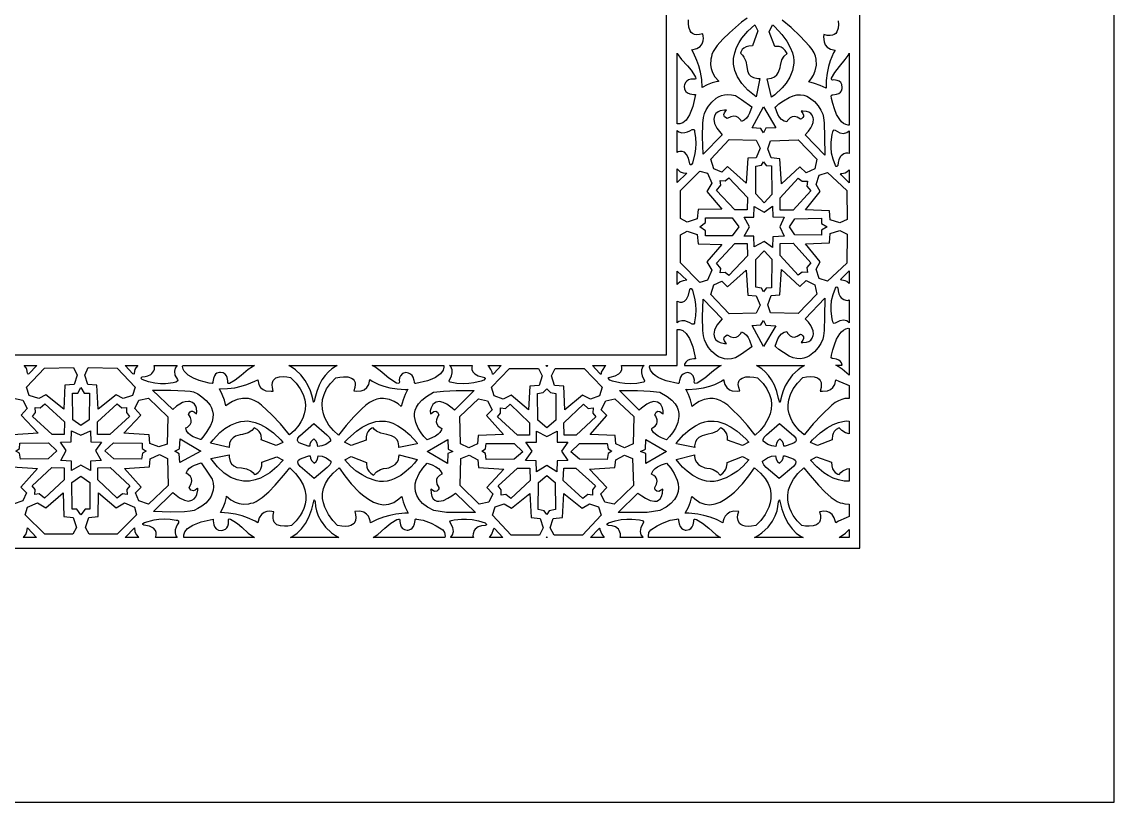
# Model space of a CAD drawing. Extents: x -350 to 350, y -350 to 350.
# Drawn here: x -62.4 to 350, y -350 to -55.1 of the extents above; entities that cross this region are included whole.
import ezdxf

# ---------------------------------------------------------------- set-up
doc = ezdxf.new("R2010")
doc.units = 0
doc.header["$MEASUREMENT"] = 0
doc.layers.add('LAYER_1', color=18, linetype='CONTINUOUS')
doc.layers.add('LAYER_2', color=174, linetype='CONTINUOUS')

msp = doc.modelspace()

# ---------------------------------------------------------------- linework, layer by layer
at = {"layer": 'LAYER_1'}
for points in [[(-350, -350), (350, -350), (350, 350), (-350, 350)], [(215.51, -58.54), (213.5, -64.22), (212.09, -64.31), (210.99, -64.62), (210.18, -65.07), (209.59, -65.59), (208.99, -66.59), (208.85, -67.04), (209.62, -67.68), (210.2, -68.44), (210.92, -70.07), (211.28, -71.99), (211.51, -73.67), (212.08, -74.89), (212.87, -75.72), (213.76, -76.23), (215.42, -76.6), (216.18, -76.59), (214.83, -83.53), (211.7, -80.98), (209.36, -78.46), (207.74, -75.97), (206.74, -73.54), (206.3, -71.19), (206.33, -68.94), (206.74, -66.8), (207.45, -64.8), (208.39, -62.97), (209.46, -61.31), (211.71, -58.61), (214.29, -56.25)], [(221.19, -56.45), (221.86, -57.07), (224.51, -59.89), (226.42, -62.49), (227.71, -64.82), (228.5, -66.83), (228.9, -68.48), (229.03, -69.71), (229, -70.75), (228.83, -72.2), (228.51, -73.57), (227.51, -76.08), (226.16, -78.28), (224.65, -80.13), (221.87, -82.69), (220.62, -83.59), (219.03, -76.65), (220.6, -76.49), (221.79, -75.95), (222.66, -75.14), (223.26, -74.2), (223.85, -72.41), (223.96, -71.59), (224.55, -69.48), (225.4, -68.09), (226.5, -67.11), (225.81, -66), (225.05, -65.24), (224.28, -64.76), (223.53, -64.5), (222.34, -64.41), (221.85, -64.49), (219.74, -58.89), (220.94, -56.3)], [(185.01, -67.05), (186.67, -69.43), (188.88, -71.79), (190.25, -73.45), (191.2, -74.82), (191.92, -76.1), (192.05, -76.61), (191.86, -76.83), (191.43, -76.86), (190.21, -76.86), (189.29, -77.1), (188.62, -77.51), (188.17, -78.01), (187.74, -79), (187.67, -79.46), (187.79, -80.62), (188.25, -81.45), (188.93, -82.02), (189.74, -82.37), (191.27, -82.62), (191.97, -82.61), (190.9, -87.18), (189.67, -90.32), (188.38, -92.3), (187.11, -93.35), (185.96, -93.74), (185.03, -93.71), (185, -93.7), (185, -67.03)], [(250, -94.15), (249.58, -94.19), (248.65, -94), (247.81, -93.55), (247.04, -92.9), (246.36, -92.08), (245.22, -90.11), (244.36, -87.99), (243.78, -86.05), (243.33, -84.1), (243.19, -83.07), (243.52, -82.76), (243.81, -82.75), (245.11, -82.53), (246.05, -82.17), (246.69, -81.71), (247.08, -81.2), (247.36, -80.3), (247.35, -79.9), (247.17, -78.85), (246.74, -78.1), (246.14, -77.6), (245.46, -77.3), (244.18, -77.12), (243.6, -77.15), (243.35, -77.05), (243.25, -76.82), (243.25, -76.48), (244.49, -74.34), (246.25, -72.03), (248.49, -69.41), (249.54, -67.85), (250, -66.99)], [(205.53, -82.69), (207.03, -83.04), (209.27, -84.48), (213.16, -87.23), (212.34, -89.71), (211.82, -90.68), (211.15, -91.59), (210.31, -92.35), (209.29, -92.83), (208.99, -92.28), (208.05, -91.26), (207.31, -90.88), (206.39, -90.75), (205.26, -90.99), (203.93, -91.73), (202.93, -91.03), (202.71, -90.62), (202.65, -90.1), (202.85, -89.49), (203.38, -88.76), (203.6, -88.51), (203.58, -88.47), (202.87, -88.47), (201.29, -88.77), (200.42, -89.16), (199.65, -89.78), (199.07, -90.69), (198.79, -91.94), (199.1, -93.52), (200.03, -95.37), (201.98, -97.82), (194.83, -105.2), (194.6, -98.58), (194.69, -93.43), (194.9, -91.3), (195.26, -89.83), (195.94, -88.4), (196.8, -86.99), (198.04, -85.45), (199.67, -84.04), (200.63, -83.46), (201.7, -83), (202.87, -82.7), (204.15, -82.58)], [(232.8, -82.9), (233.95, -83.29), (234.99, -83.84), (236.8, -85.28), (238.21, -86.92), (239.23, -88.46), (240.05, -90.04), (240.3, -91.34), (240.48, -93.39), (240.68, -98.62), (240.74, -105.55), (233.32, -97.82), (234.57, -96.47), (235.44, -95.25), (236, -94.17), (236.3, -93.24), (236.43, -91.93), (236.35, -91.47), (236.02, -90.44), (235.43, -89.73), (234.69, -89.26), (233.88, -88.99), (232.43, -88.85), (231.78, -88.9), (232.41, -89.72), (232.69, -90.39), (232.69, -90.92), (232.51, -91.32), (231.91, -91.8), (231.57, -91.94), (230.36, -91.17), (229.31, -90.9), (228.42, -91.02), (227.69, -91.39), (226.72, -92.4), (226.4, -92.96), (225.34, -92.71), (224.43, -92.08), (223.67, -91.19), (223.05, -90.18), (221.99, -87.43), (222.09, -87.3), (222.21, -87.24), (223.42, -86.19), (225.12, -85.03), (227.28, -83.69), (228.8, -83.06), (230.23, -82.75), (231.56, -82.7)], [(222.27, -95.14), (218.53, -95.37), (217.65, -97.15), (216.58, -95.46), (213.34, -95.25), (217.6, -87.29)], [(191.25, -95.78), (191.53, -96.08), (191.58, -96.62), (191.94, -98.93), (192.04, -101.12), (191.92, -103.15), (191.68, -104.94), (190.73, -108.58), (190.24, -109.2), (189.93, -109.23), (189.72, -108.86), (189.24, -106.66), (188.54, -105.24), (187.71, -104.44), (186.84, -104.12), (186.02, -104.13), (185.32, -104.32), (185, -104.48), (185, -96.25), (185.58, -96.71), (186.75, -97.05), (187.91, -96.98), (188.96, -96.68), (189.82, -96.27), (190.61, -95.77)], [(244.71, -96.13), (246.4, -97.08), (247.84, -97.29), (249.05, -96.96), (250, -96.28), (250, -104.93), (249.39, -104.76), (248.63, -104.82), (247.96, -105.06), (246.96, -105.77), (246.59, -106.17), (246.05, -107.27), (245.78, -108.33), (245.68, -109.43), (245.31, -109.8), (245.01, -109.76), (244.74, -109.42), (243.84, -107.03), (243.33, -104.72), (243.12, -102.57), (243.13, -100.64), (243.48, -97.77), (243.75, -96.69), (244.02, -96.11), (244.33, -95.97)], [(214.81, -99.88), (216.32, -102.92), (214.79, -106.48), (211.65, -106.66), (211.1, -116.16), (203.97, -109.85), (201.87, -111.98), (198.87, -110.67), (197.66, -107.02), (204.64, -99.61)], [(237.69, -107.07), (236.95, -110.66), (233.7, -112.25), (231.27, -109.97), (224.38, -116.37), (223.79, -106.87), (220.49, -106.56), (219.21, -103.11), (220.27, -100.06), (230.64, -99.79)], [(185.22, -110.96), (186.19, -111.77), (187.31, -112.18), (188.62, -112.36), (185, -115.85), (185, -110.71)], [(218.59, -109.42), (220.65, -109.5), (220.74, -120.33), (217.8, -123.5), (214.67, -120.15), (214.64, -109.7), (216.83, -109.36), (217.63, -108)], [(250, -115.93), (246.88, -112.93), (246.69, -112.63), (246.8, -112.48), (247.13, -112.43), (248.45, -112.17), (249.1, -111.85), (250, -111.11)], [(196.43, -112.33), (198.05, -116.11), (196.2, -119.28), (201.89, -125.9), (192.92, -126.1), (192.55, -129.59), (188.75, -130.9), (186.25, -129.46), (186.23, -118.93), (193.56, -111.54)], [(211.5, -121.55), (211.37, -126.23), (206.81, -126.2), (199.9, -118.83), (201.52, -116.86), (201.21, -115.16), (203.15, -115.28), (204.57, -114.14)], [(232.18, -115.41), (234.18, -115.33), (234.02, -117.19), (235.52, -118.95), (228.75, -126.32), (223.93, -126.26), (223.95, -121.65), (230.7, -114.24)], [(249.01, -118.86), (249.18, -129.79), (246.38, -131.09), (242.78, -129.98), (242.52, -126.55), (233.51, -126.12), (238.96, -119.26), (237.54, -116.61), (238.65, -113.08), (241.77, -112.06)], [(221.13, -128.82), (225.37, -128.96), (223.72, -132.57), (225.37, -136.19), (221.13, -136.33), (221.02, -140.36), (217.85, -138.1), (214.05, -140.19), (213.91, -136.15), (210.31, -136.17), (212.32, -132.57), (210.31, -128.98), (213.91, -128.99), (214.05, -124.96), (217.85, -127.04), (221.02, -124.79)], [(208.23, -132.57), (205.79, -135.97), (195.71, -135.95), (195.7, -134.12), (193.52, -132.57), (195.7, -131.03), (195.71, -129.2), (205.79, -129.17)], [(239.51, -131.34), (241.68, -132.57), (239.51, -133.81), (239.51, -135.75), (229.45, -135.62), (227.38, -132.57), (229.45, -129.53), (239.51, -129.39)], [(192.55, -135.56), (192.92, -139.05), (201.89, -139.24), (196.2, -145.86), (198.05, -149.04), (196.43, -152.81), (193.56, -153.61), (186.23, -146.21), (186.25, -135.69), (188.75, -134.24)], [(249.18, -135.35), (249.01, -146.28), (241.77, -153.08), (238.65, -152.07), (237.54, -148.54), (238.96, -145.88), (233.51, -139.02), (242.52, -138.59), (242.78, -135.17), (246.38, -134.05)], [(211.5, -143.6), (204.57, -151), (203.15, -149.86), (201.21, -149.98), (201.52, -148.29), (199.9, -146.31), (206.81, -138.95), (211.37, -138.92)], [(235.52, -146.2), (234.02, -147.96), (234.18, -149.81), (232.18, -149.73), (230.7, -150.9), (223.95, -143.49), (223.93, -138.88), (228.75, -138.82)], [(220.74, -144.81), (220.65, -155.64), (218.59, -155.73), (217.63, -157.15), (216.83, -155.79), (214.64, -155.44), (214.67, -144.99), (217.8, -141.65)], [(188.62, -152.78), (187.31, -152.96), (186.19, -153.38), (185.22, -154.18), (185, -154.44), (185, -149.3)], [(211.65, -158.48), (214.79, -158.67), (216.32, -162.22), (214.81, -165.27), (204.64, -165.54), (197.66, -158.12), (198.87, -154.47), (201.87, -153.16), (203.97, -155.3), (211.1, -148.98)], [(231.27, -155.18), (233.7, -152.89), (236.95, -154.49), (237.69, -158.08), (230.64, -165.35), (220.27, -165.09), (219.21, -162.04), (220.49, -158.59), (223.79, -158.27), (224.38, -148.77)], [(250, -154.04), (249.1, -153.3), (248.45, -152.98), (247.13, -152.71), (246.8, -152.66), (246.69, -152.52), (246.88, -152.22), (250, -149.22)], [(190.24, -155.94), (190.73, -156.56), (191.68, -160.2), (191.92, -161.99), (192.04, -164.02), (191.94, -166.22), (191.58, -168.53), (191.53, -169.06), (191.25, -169.37), (190.61, -169.38), (189.82, -168.87), (188.96, -168.47), (187.91, -168.16), (186.75, -168.1), (185.58, -168.43), (185, -168.9), (185, -160.66), (185.32, -160.82), (186.02, -161.01), (186.84, -161.02), (187.71, -160.7), (188.54, -159.91), (189.24, -158.48), (189.72, -156.28), (189.93, -155.91)], [(245.68, -155.71), (245.78, -156.82), (246.05, -157.87), (246.59, -158.98), (246.96, -159.38), (247.96, -160.08), (248.63, -160.33), (249.39, -160.38), (250, -160.21), (250, -168.86), (249.05, -168.18), (247.84, -167.85), (246.4, -168.07), (244.71, -169.02), (244.33, -169.17), (244.02, -169.04), (243.75, -168.46), (243.48, -167.37), (243.13, -164.5), (243.12, -162.58), (243.33, -160.43), (243.84, -158.12), (244.74, -155.72), (245.01, -155.39), (245.31, -155.34)], [(201.98, -167.32), (200.03, -169.77), (199.1, -171.62), (198.79, -173.21), (199.07, -174.45), (199.65, -175.36), (200.42, -175.98), (201.29, -176.37), (202.87, -176.67), (203.58, -176.67), (203.6, -176.64), (203.38, -176.38), (202.85, -175.66), (202.65, -175.04), (202.71, -174.53), (202.93, -174.12), (203.93, -173.41), (205.26, -174.15), (206.39, -174.4), (207.31, -174.27), (208.05, -173.89), (208.99, -172.87), (209.29, -172.31), (210.31, -172.8), (211.15, -173.55), (211.82, -174.46), (212.34, -175.44), (213.16, -177.92), (209.27, -180.66), (207.03, -182.1), (205.53, -182.46), (204.15, -182.56), (202.87, -182.45), (201.7, -182.15), (200.63, -181.69), (199.67, -181.11), (198.04, -179.69), (196.8, -178.16), (195.94, -176.75), (195.26, -175.32), (194.9, -173.84), (194.69, -171.72), (194.6, -166.57), (194.83, -159.95)], [(240.68, -166.52), (240.48, -171.75), (240.3, -173.8), (240.05, -175.1), (239.23, -176.69), (238.21, -178.23), (236.8, -179.86), (234.99, -181.3), (233.95, -181.86), (232.8, -182.25), (231.56, -182.44), (230.23, -182.4), (228.8, -182.08), (227.28, -181.46), (225.12, -180.12), (223.42, -178.95), (222.21, -177.91), (222.09, -177.84), (221.99, -177.71), (223.05, -174.97), (223.67, -173.95), (224.43, -173.07), (225.34, -172.44), (226.4, -172.19), (226.72, -172.74), (227.69, -173.76), (228.42, -174.13), (229.31, -174.24), (230.36, -173.98), (231.57, -173.21), (231.91, -173.34), (232.51, -173.82), (232.69, -174.22), (232.69, -174.75), (232.41, -175.42), (231.78, -176.25), (232.43, -176.29), (233.88, -176.15), (234.69, -175.89), (235.43, -175.42), (236.02, -174.7), (236.35, -173.68), (236.43, -173.21), (236.3, -171.9), (236, -170.98), (235.44, -169.89), (234.57, -168.67), (233.32, -167.32), (240.74, -159.59)], [(218.53, -169.78), (222.27, -170), (217.6, -177.86), (213.34, -169.89), (216.58, -169.69), (217.65, -168)], [(185, -185), (185, -171.45), (185.03, -171.44), (185.96, -171.4), (187.11, -171.79), (188.38, -172.85), (189.67, -174.82), (190.9, -177.97), (191.97, -182.53), (191.27, -182.52), (189.74, -182.77), (188.93, -183.12), (188.25, -183.69), (187.79, -184.53), (187.74, -185), (201.66, -185), (200.71, -185.54), (198.7, -187), (197.97, -187.66), (195.43, -189.78), (192.57, -191.73), (191.65, -191.78), (191.36, -191.36), (191.5, -190.58), (191.34, -189.61), (191.04, -188.88), (190.2, -188.03), (189.04, -187.7), (188.01, -187.85), (187.22, -188.24), (186.64, -188.81), (186.24, -189.45), (185.84, -190.66), (185.76, -191.21), (185.76, -191.6), (185.57, -191.76), (185.24, -191.77), (180.83, -190.74), (179.16, -190.14), (177.8, -189.5), (176.73, -188.83), (175.92, -188.15), (174.94, -186.81), (174.6, -185.59), (174.64, -185)], [(250, -188.62), (249.98, -188.61), (247.36, -186.36), (245.81, -185.32), (244.95, -184.85), (247.36, -184.85), (247.36, -184.84), (247.08, -183.94), (246.69, -183.44), (246.05, -182.98), (245.11, -182.61), (243.81, -182.4), (243.52, -182.39), (243.19, -182.07), (243.33, -181.05), (243.78, -179.09), (244.36, -177.15), (245.22, -175.03), (246.36, -173.07), (247.04, -172.25), (247.81, -171.59), (248.65, -171.15), (249.58, -170.95), (250, -170.99), (250, -185.72)], [(-60.22, -188.2), (-60.26, -187.87), (-60.53, -186.55), (-60.85, -185.9), (-61.59, -185), (-56.77, -185), (-59.77, -188.12), (-60.07, -188.31)], [(-20.48, -188.12), (-23.48, -185), (-18.66, -185), (-19.4, -185.9), (-19.72, -186.55), (-19.99, -187.87), (-20.04, -188.2), (-20.18, -188.31)], [(-12.27, -191.67), (-14.58, -191.16), (-16.98, -190.26), (-17.31, -189.99), (-17.36, -189.69), (-16.99, -189.32), (-15.88, -189.22), (-14.83, -188.95), (-13.72, -188.41), (-13.32, -188.04), (-12.61, -187.04), (-12.37, -186.37), (-12.32, -185.61), (-12.49, -185), (-3.84, -185), (-4.51, -185.95), (-4.84, -187.16), (-4.63, -188.6), (-3.68, -190.29), (-3.52, -190.67), (-3.66, -190.98), (-4.24, -191.25), (-5.33, -191.52), (-8.2, -191.87), (-10.12, -191.88)], [(8.35, -191.67), (6.39, -191.22), (4.46, -190.64), (2.34, -189.78), (0.37, -188.64), (-0.45, -187.96), (-1.11, -187.19), (-1.55, -186.35), (-1.75, -185.42), (-1.71, -185), (25.45, -185), (24.59, -185.46), (23.04, -186.51), (20.42, -188.75), (18.1, -190.51), (15.97, -191.75), (15.62, -191.75), (15.39, -191.65), (15.3, -191.4), (15.33, -190.82), (15.14, -189.54), (14.85, -188.86), (14.35, -188.26), (13.6, -187.83), (12.55, -187.65), (12.15, -187.64), (11.24, -187.92), (10.74, -188.31), (10.28, -188.95), (9.91, -189.89), (9.7, -191.19), (9.69, -191.48), (9.38, -191.81)], [(47.7, -198.85), (47.42, -197.63), (47.06, -196.18), (46.53, -194.62), (45.7, -192.71), (44.52, -190.62), (42.93, -188.53), (40.89, -186.58), (39.68, -185.72), (38.41, -185), (56.59, -185), (55.97, -185.33), (54.62, -186.24), (53.3, -187.38), (52.04, -188.78), (50.87, -190.46), (49.82, -192.45), (48.92, -194.77), (48.21, -197.45), (47.95, -198.65), (47.83, -198.87)], [(78.96, -191.73), (76.1, -189.78), (73.56, -187.66), (72.83, -187), (70.82, -185.54), (69.87, -185), (96.89, -185), (96.93, -185.59), (96.59, -186.81), (95.61, -188.15), (94.8, -188.83), (93.73, -189.5), (92.37, -190.14), (90.7, -190.74), (86.29, -191.77), (85.96, -191.76), (85.77, -191.6), (85.77, -191.21), (85.69, -190.66), (85.29, -189.45), (84.88, -188.81), (84.31, -188.24), (83.52, -187.85), (82.49, -187.7), (81.33, -188.03), (80.49, -188.88), (80.19, -189.61), (80.03, -190.58), (80.17, -191.36), (79.88, -191.78)], [(101.79, -191.78), (99.26, -191.28), (98.99, -191.14), (98.86, -190.94), (98.92, -190.63), (99.41, -189.78), (99.78, -188.86), (100.03, -187.76), (99.98, -186.59), (99.49, -185.44), (99.01, -185), (107.55, -185), (107.54, -185.03), (107.41, -185.7), (107.45, -186.5), (107.79, -187.35), (108.56, -188.16), (109.88, -188.85), (111.89, -189.35), (112.4, -189.57), (112.49, -189.93), (111.95, -190.51), (110.94, -190.89), (108.2, -191.59), (106.32, -191.85), (104.16, -191.94)], [(115.27, -188.23), (115.17, -187.46), (114.63, -186.48), (113.98, -185.55), (113.49, -185), (118.56, -185), (115.9, -187.92), (115.52, -188.31)], [(135.41, -185), (136.12, -185), (135.76, -185.44)], [(155.63, -187.92), (152.97, -185), (158.04, -185), (157.55, -185.55), (156.9, -186.48), (156.36, -187.46), (156.26, -188.23), (156.01, -188.31)], [(165.21, -191.85), (163.33, -191.59), (160.59, -190.89), (159.58, -190.51), (159.04, -189.93), (159.13, -189.57), (159.64, -189.35), (161.65, -188.85), (162.97, -188.16), (163.74, -187.35), (164.08, -186.5), (164.12, -185.7), (163.99, -185.03), (163.98, -185), (172.52, -185), (172.04, -185.44), (171.55, -186.59), (171.5, -187.76), (171.75, -188.86), (172.12, -189.78), (172.61, -190.63), (172.67, -190.94), (172.54, -191.14), (172.27, -191.28), (169.74, -191.78), (167.37, -191.94)], [(223.58, -198.65), (223.32, -197.45), (222.61, -194.77), (221.71, -192.45), (220.66, -190.46), (219.49, -188.78), (218.23, -187.38), (216.91, -186.24), (215.56, -185.33), (214.94, -185), (233.12, -185), (231.85, -185.72), (230.64, -186.58), (228.6, -188.53), (227.01, -190.62), (225.83, -192.71), (225, -194.62), (224.47, -196.18), (224.11, -197.63), (223.83, -198.85), (223.7, -198.87)], [(-53.43, -196.04), (-56.09, -197.46), (-59.62, -196.35), (-60.64, -193.23), (-53.83, -185.99), (-42.91, -185.82), (-41.61, -188.62), (-42.72, -192.22), (-46.15, -192.48), (-46.58, -201.49)], [(-34.1, -192.48), (-37.53, -192.22), (-38.65, -188.62), (-37.34, -185.82), (-26.42, -185.99), (-19.62, -193.23), (-20.63, -196.35), (-24.16, -197.46), (-26.82, -196.04), (-33.67, -201.49)], [(38.5, -211.09), (37.98, -210.41), (35.22, -206.99), (31.94, -203.61), (28.07, -199.99), (26.83, -199.01), (25.58, -198.29), (24.36, -197.8), (23.16, -197.52), (20.89, -197.45), (18.85, -197.88), (17.12, -198.58), (15.79, -199.35), (14.62, -200.23), (14.05, -198.1), (13.23, -196.01), (12.17, -193.79), (15.17, -193.74), (17.92, -193.4), (20.38, -192.86), (22.5, -192.22), (25.53, -190.97), (26.62, -190.39), (26.99, -192.13), (27.72, -193.34), (28.67, -194.12), (29.72, -194.55), (31.65, -194.74), (32.51, -194.64), (32.19, -193.34), (32.1, -192.26), (32.21, -191.38), (32.51, -190.67), (32.95, -190.12), (33.51, -189.71), (34.86, -189.25), (36.32, -189.14), (37.66, -189.24), (39.02, -189.49), (41.14, -191.7), (42.71, -193.85), (43.78, -195.93), (44.4, -197.93), (44.64, -199.83), (44.56, -201.62), (44.21, -203.3), (43.65, -204.85), (42.94, -206.25), (42.14, -207.51), (40.49, -209.52), (38.61, -211.24)], [(55.19, -209.58), (53.53, -207.51), (51.99, -204.8), (51.4, -203.24), (51.02, -201.55), (50.9, -199.76), (51.09, -197.87), (51.65, -195.9), (52.64, -193.86), (54.12, -191.76), (56.14, -189.62), (57.61, -189.36), (59.05, -189.24), (60.62, -189.33), (62.05, -189.76), (62.63, -190.15), (63.08, -190.68), (63.36, -191.37), (63.44, -192.24), (63.28, -193.3), (62.87, -194.57), (63.75, -194.7), (65.73, -194.56), (66.82, -194.14), (67.8, -193.36), (68.57, -192.12), (68.98, -190.33), (69.83, -190.9), (72.37, -192.16), (74.25, -192.83), (76.55, -193.43), (79.24, -193.85), (82.33, -194.03), (83.08, -194.02), (83.24, -194), (82.3, -195.93), (81.5, -197.99), (80.82, -200.45), (79.61, -199.43), (78.2, -198.56), (76.35, -197.8), (74.14, -197.43), (72.91, -197.48), (71.62, -197.72), (70.28, -198.2), (68.88, -198.94), (67.45, -199.98), (65.99, -201.35), (62.91, -204.43), (60.02, -207.63), (57.06, -211.36)], [(122.3, -196.19), (119.3, -197.72), (115.85, -196.44), (114.86, -193.25), (121.68, -186.11), (132.63, -186.1), (134.02, -188.9), (132.88, -192.52), (129.32, -192.84), (128.92, -201.74)], [(142.21, -192.84), (138.65, -192.52), (137.51, -188.9), (138.9, -186.1), (149.85, -186.11), (156.67, -193.25), (155.68, -196.44), (152.23, -197.72), (149.23, -196.19), (142.61, -201.74)], [(211.51, -207.63), (208.62, -204.43), (205.54, -201.35), (204.08, -199.98), (202.65, -198.94), (201.25, -198.2), (199.91, -197.72), (198.62, -197.48), (197.39, -197.43), (195.18, -197.8), (193.33, -198.56), (191.92, -199.43), (190.71, -200.45), (190.03, -197.99), (189.23, -195.93), (188.29, -194), (188.45, -194.02), (189.2, -194.03), (192.29, -193.85), (194.98, -193.43), (197.28, -192.83), (199.16, -192.16), (201.7, -190.9), (202.55, -190.33), (202.96, -192.12), (203.73, -193.36), (204.71, -194.14), (205.8, -194.56), (207.78, -194.7), (208.66, -194.57), (208.25, -193.3), (208.09, -192.24), (208.17, -191.37), (208.45, -190.68), (208.9, -190.15), (209.48, -189.76), (210.91, -189.33), (212.47, -189.24), (213.92, -189.36), (215.39, -189.62), (217.41, -191.76), (218.89, -193.86), (219.88, -195.9), (220.44, -197.87), (220.63, -199.76), (220.51, -201.55), (220.13, -203.24), (219.54, -204.8), (218, -207.51), (216.34, -209.58), (214.47, -211.36)], [(250, -197.47), (248.37, -197.52), (247.17, -197.8), (245.95, -198.29), (244.7, -199.01), (243.46, -199.99), (239.59, -203.61), (236.31, -206.99), (233.55, -210.41), (233.03, -211.09), (232.92, -211.24), (231.04, -209.52), (229.39, -207.51), (228.59, -206.25), (227.88, -204.85), (227.32, -203.3), (226.97, -201.62), (226.89, -199.83), (227.13, -197.93), (227.75, -195.93), (228.82, -193.85), (230.38, -191.7), (232.51, -189.49), (233.87, -189.24), (235.21, -189.14), (236.67, -189.25), (238.02, -189.71), (238.58, -190.12), (239.02, -190.67), (239.32, -191.38), (239.43, -192.26), (239.34, -193.34), (239.01, -194.64), (239.88, -194.74), (241.81, -194.55), (242.86, -194.12), (243.81, -193.34), (244.54, -192.13), (244.91, -190.39), (246, -190.97), (249.03, -192.22), (250, -192.51)], [(-43.17, -205.55), (-43.31, -195.49), (-41.36, -195.49), (-40.13, -193.32), (-38.89, -195.49), (-36.95, -195.49), (-37.08, -205.55), (-40.13, -207.62)], [(132.4, -205.62), (132.29, -195.6), (134.4, -195.21), (135.76, -193.81), (137.13, -195.21), (139.24, -195.6), (139.13, -205.62), (135.76, -208.51)], [(-72.64, -214.73), (-72.91, -204.36), (-65.63, -197.31), (-62.04, -198.05), (-60.45, -201.3), (-62.73, -203.73), (-56.33, -210.62), (-65.83, -211.21), (-66.14, -214.51), (-69.59, -215.79)], [(-14.11, -214.51), (-14.43, -211.21), (-23.92, -210.62), (-17.52, -203.73), (-19.81, -201.3), (-18.21, -198.05), (-14.62, -197.31), (-7.35, -204.36), (-7.61, -214.73), (-10.66, -215.79)], [(2.27, -211.95), (1.26, -211.33), (0.37, -210.57), (-0.26, -209.66), (-0.51, -208.6), (0.05, -208.28), (1.06, -207.31), (1.43, -206.58), (1.54, -205.69), (1.28, -204.64), (0.51, -203.43), (0.65, -203.09), (1.12, -202.49), (1.53, -202.31), (2.05, -202.31), (2.72, -202.59), (3.55, -203.22), (3.59, -202.57), (3.45, -201.12), (3.19, -200.31), (2.72, -199.57), (2, -198.98), (0.98, -198.65), (0.51, -198.57), (-0.8, -198.7), (-1.72, -199), (-2.81, -199.56), (-4.03, -200.43), (-5.37, -201.68), (-13.1, -194.26), (-6.18, -194.32), (-0.95, -194.52), (1.1, -194.7), (2.4, -194.95), (3.99, -195.77), (5.53, -196.79), (7.17, -198.2), (8.61, -200.01), (9.16, -201.05), (9.55, -202.2), (9.74, -203.44), (9.7, -204.77), (9.38, -206.2), (8.76, -207.72), (7.42, -209.88), (6.25, -211.58), (5.21, -212.79), (5.15, -212.91), (5.02, -213.01)], [(89.4, -211.82), (88.31, -210.43), (87.2, -208.64), (86.3, -206.55), (85.86, -204.27), (85.88, -203.08), (86.11, -201.89), (86.57, -200.69), (87.3, -199.5), (88.53, -198.12), (90.3, -196.7), (93.05, -195.07), (96.76, -194.68), (101.51, -194.47), (108.31, -194.46), (100.9, -201.94), (100.06, -201.11), (97.99, -199.55), (96.69, -198.92), (95.32, -198.64), (93.98, -198.86), (93.34, -199.22), (92.74, -199.77), (92.1, -200.95), (91.77, -202.08), (91.88, -203.28), (92.13, -203.2), (93.1, -202.39), (93.86, -202.32), (94.48, -202.67), (94.97, -203.68), (94.63, -204.2), (94.13, -205.49), (94.06, -206.28), (94.26, -207.1), (94.81, -207.89), (95.82, -208.59), (96.08, -208.76), (96.15, -208.84), (96.05, -209.25), (95.43, -210.28), (94.76, -210.94), (93.76, -211.65), (92.39, -212.37), (90.56, -213.06)], [(103.14, -214.66), (102.89, -204.32), (110.02, -197.54), (113.44, -198.33), (115.19, -201.73), (113.06, -203.89), (119.38, -211.05), (109.88, -211.51), (109.64, -214.58), (106.38, -216.1)], [(161.89, -214.58), (161.65, -211.51), (152.15, -211.05), (158.47, -203.89), (156.34, -201.73), (158.09, -198.33), (161.51, -197.54), (168.64, -204.32), (168.39, -214.66), (165.15, -216.1)], [(179.14, -212.37), (177.77, -211.65), (176.77, -210.94), (176.1, -210.28), (175.48, -209.25), (175.38, -208.84), (175.45, -208.76), (175.71, -208.59), (176.72, -207.89), (177.27, -207.1), (177.47, -206.28), (177.4, -205.49), (176.9, -204.2), (176.56, -203.68), (177.05, -202.67), (177.67, -202.32), (178.43, -202.39), (179.4, -203.2), (179.65, -203.28), (179.76, -202.08), (179.43, -200.95), (178.79, -199.77), (178.19, -199.22), (177.55, -198.86), (176.2, -198.64), (174.84, -198.92), (173.54, -199.55), (171.47, -201.11), (170.63, -201.94), (163.22, -194.46), (170.01, -194.47), (174.77, -194.68), (178.48, -195.07), (181.23, -196.7), (183, -198.12), (184.23, -199.5), (184.96, -200.69), (185.42, -201.89), (185.65, -203.08), (185.67, -204.27), (185.23, -206.55), (184.33, -208.64), (183.22, -210.43), (182.13, -211.82), (180.97, -213.06)], [(-51.05, -211.05), (-58.46, -204.3), (-57.29, -202.82), (-57.37, -200.82), (-55.51, -200.98), (-53.75, -199.48), (-46.38, -206.25), (-46.43, -211.07)], [(-33.88, -206.25), (-26.5, -199.48), (-24.74, -200.98), (-22.89, -200.82), (-22.97, -202.82), (-21.79, -204.3), (-29.2, -211.05), (-33.82, -211.07)], [(117.22, -204.4), (118.34, -203.02), (118.29, -200.98), (120.14, -201.2), (121.92, -199.65), (129.3, -206.61), (129.26, -211.28), (124.65, -211.3)], [(142.27, -211.28), (142.23, -206.61), (149.61, -199.65), (151.39, -201.2), (153.24, -200.98), (153.19, -203.02), (154.31, -204.4), (146.88, -211.3)], [(8.85, -214.38), (9.75, -213.13), (12.32, -210.35), (14.17, -208.84), (16.36, -207.49), (18.88, -206.49), (20.25, -206.17), (21.69, -206), (22.74, -205.97), (23.97, -206.1), (25.61, -206.5), (27.62, -207.29), (29.95, -208.58), (32.55, -210.49), (35.38, -213.14), (36, -213.81), (36.15, -214.06), (33.55, -215.26), (27.95, -213.15), (28.03, -212.66), (27.94, -211.47), (27.69, -210.72), (27.21, -209.95), (26.44, -209.19), (25.34, -208.5), (24.35, -209.6), (22.97, -210.45), (20.86, -211.04), (20.03, -211.15), (18.25, -211.74), (17.3, -212.34), (16.5, -213.21), (15.95, -214.4), (15.8, -215.97)], [(79.94, -215.34), (79.65, -213.87), (79.16, -213.02), (78.33, -212.21), (77.08, -211.52), (75.32, -211.03), (73.16, -210.53), (71.46, -209.76), (70.75, -209.2), (70.23, -208.52), (69.76, -208.72), (68.75, -209.45), (68.23, -210.07), (67.81, -210.88), (67.55, -211.92), (67.54, -213.2), (61.91, -215.29), (59.43, -213.97), (60.66, -212.66), (63.91, -209.8), (66.09, -208.3), (68.54, -207.03), (71.18, -206.19), (72.55, -205.99), (73.93, -205.98), (74.93, -206.04), (76.11, -206.28), (77.67, -206.82), (79.55, -207.75), (81.72, -209.19), (84.11, -211.25), (86.66, -214.04), (86.86, -214.4), (86.8, -214.55), (79.89, -215.98)], [(184.73, -214.55), (184.67, -214.4), (184.86, -214.04), (187.42, -211.25), (189.81, -209.19), (191.97, -207.75), (193.86, -206.82), (195.42, -206.28), (196.6, -206.04), (197.6, -205.98), (198.98, -205.99), (200.35, -206.19), (202.99, -207.03), (205.44, -208.3), (207.62, -209.8), (210.87, -212.66), (212.1, -213.97), (209.62, -215.29), (203.99, -213.2), (203.98, -211.92), (203.72, -210.88), (203.3, -210.07), (202.78, -209.45), (201.77, -208.72), (201.3, -208.52), (200.78, -209.2), (200.07, -209.76), (198.37, -210.53), (196.21, -211.03), (194.45, -211.52), (193.2, -212.21), (192.37, -213.02), (191.88, -213.87), (191.59, -215.34), (191.64, -215.98)], [(250, -210.85), (248.56, -210.45), (247.18, -209.6), (246.19, -208.5), (245.09, -209.19), (244.32, -209.95), (243.84, -210.72), (243.59, -211.47), (243.5, -212.66), (243.58, -213.15), (237.97, -215.26), (235.38, -214.06), (235.53, -213.81), (236.15, -213.14), (238.98, -210.49), (241.58, -208.58), (243.91, -207.29), (245.92, -206.5), (247.56, -206.1), (248.79, -205.97), (249.84, -206), (250, -206.02)], [(-43.7, -221.09), (-47.74, -220.95), (-45.66, -217.15), (-47.91, -213.98), (-43.88, -213.87), (-43.74, -209.63), (-40.13, -211.28), (-36.51, -209.63), (-36.37, -213.87), (-32.34, -213.98), (-34.59, -217.15), (-32.51, -220.95), (-36.55, -221.09), (-36.53, -224.69), (-40.13, -222.68), (-43.72, -224.69)], [(49.03, -214.29), (48.51, -213.41), (47.76, -212.73), (46.79, -213.77), (46.35, -214.65), (46.24, -215.49), (46.15, -215.52), (45.72, -215.51), (43.25, -214.66), (42.33, -214.22), (41.84, -213.83), (41.61, -213.39), (41.74, -212.51), (42.47, -211.53), (47.85, -206.94), (52.75, -211.16), (53.65, -212.13), (54.05, -212.91), (54.12, -213.62), (52.32, -214.83), (50.78, -215.4), (49.29, -215.57)], [(131.78, -220.99), (127.78, -220.91), (130.2, -217.4), (127.85, -214.01), (131.84, -213.94), (131.86, -209.84), (135.76, -211.88), (139.67, -209.84), (139.69, -213.94), (143.68, -214.01), (141.33, -217.4), (143.75, -220.91), (139.75, -220.99), (139.59, -225.2), (135.76, -222.82), (131.94, -225.2)], [(220.75, -215.4), (219.21, -214.83), (217.41, -213.62), (217.48, -212.91), (217.88, -212.13), (218.78, -211.16), (223.68, -206.94), (229.06, -211.53), (229.79, -212.51), (229.92, -213.39), (229.69, -213.83), (229.2, -214.22), (228.28, -214.66), (225.8, -215.51), (225.38, -215.52), (225.29, -215.49), (225.18, -214.65), (224.74, -213.77), (223.76, -212.73), (223.02, -213.41), (222.5, -214.29), (222.24, -215.57)], [(-63.34, -218.17), (-64.7, -217.37), (-63.28, -216.41), (-63.2, -214.35), (-52.37, -214.26), (-49.2, -217.2), (-52.55, -220.33), (-63, -220.36)], [(-27.7, -220.33), (-31.05, -217.2), (-27.89, -214.26), (-17.05, -214.35), (-16.97, -216.41), (-15.55, -217.37), (-16.91, -218.17), (-17.25, -220.36)], [(-3.01, -218.42), (-4.7, -217.35), (-2.92, -216.47), (-2.69, -212.73), (5.16, -217.4), (-2.8, -221.66)], [(90.58, -217.45), (98.36, -213.01), (98.5, -216.58), (100.32, -217.52), (98.36, -218.29), (98.34, -222.03)], [(112.59, -218.2), (111.2, -217.35), (112.59, -216.47), (112.91, -214.47), (123.44, -214.49), (126.73, -217.59), (123.39, -220.44), (112.94, -220.46)], [(148.14, -220.44), (144.8, -217.59), (148.09, -214.49), (158.62, -214.47), (158.94, -216.47), (160.33, -217.35), (158.94, -218.2), (158.59, -220.46)], [(173.17, -218.29), (171.21, -217.52), (173.03, -216.58), (173.17, -213.01), (180.95, -217.45), (173.19, -222.03)], [(-73.09, -230.36), (-72.82, -220.19), (-69.78, -218.68), (-66.22, -220.21), (-66.04, -223.35), (-56.53, -223.9), (-62.85, -231.03), (-60.71, -233.13), (-62.03, -236.13), (-65.67, -237.34)], [(-18.22, -236.13), (-19.54, -233.13), (-17.4, -231.03), (-23.72, -223.9), (-14.21, -223.35), (-14.03, -220.21), (-10.48, -218.68), (-7.43, -220.19), (-7.16, -230.36), (-14.58, -237.34)], [(-12.75, -240.17), (-5.37, -233.02), (-2.93, -234.97), (-1.08, -235.9), (0.51, -236.21), (1.76, -235.93), (2.66, -235.35), (3.29, -234.58), (3.68, -233.71), (3.97, -232.13), (3.98, -231.42), (3.94, -231.4), (3.69, -231.62), (2.96, -232.15), (2.34, -232.35), (1.83, -232.29), (1.42, -232.07), (0.71, -231.07), (1.45, -229.74), (1.7, -228.61), (1.57, -227.69), (1.19, -226.95), (0.17, -226.01), (-0.39, -225.71), (0.1, -224.69), (0.85, -223.85), (1.77, -223.18), (2.74, -222.66), (5.22, -221.84), (7.97, -225.73), (9.41, -227.97), (9.76, -229.47), (9.87, -230.85), (9.75, -232.13), (9.45, -233.3), (8.99, -234.37), (8.41, -235.33), (6.99, -236.96), (5.46, -238.2), (4.05, -239.06), (2.62, -239.74), (1.15, -240.1), (-0.98, -240.31), (-6.13, -240.4)], [(18.9, -228.26), (16.47, -227.26), (13.99, -225.64), (11.46, -223.3), (8.92, -220.17), (15.86, -218.82), (15.85, -219.58), (16.21, -221.24), (16.72, -222.13), (17.55, -222.92), (18.77, -223.49), (20.46, -223.72), (22.37, -224.08), (24, -224.8), (24.76, -225.38), (25.4, -226.15), (25.86, -226.01), (26.85, -225.41), (27.38, -224.82), (27.83, -224.01), (28.14, -222.91), (28.23, -221.5), (33.9, -219.49), (36.19, -220.71), (33.84, -223.29), (31.14, -225.54), (29.48, -226.61), (27.64, -227.55), (25.65, -228.26), (23.51, -228.67), (21.26, -228.7)], [(42.6, -223.13), (41.88, -222.15), (41.76, -221.27), (41.98, -220.83), (42.48, -220.44), (43.4, -220), (45.88, -219.16), (46.31, -219.15), (46.39, -219.19), (46.5, -220.03), (46.94, -220.91), (47.91, -221.95), (48.66, -221.28), (49.18, -220.4), (49.44, -219.12), (50.93, -219.3), (52.48, -219.88), (54.26, -221.09), (54.19, -221.8), (53.79, -222.58), (52.88, -223.54), (47.96, -227.74)], [(72.61, -228.84), (71.31, -228.56), (68.07, -227.41), (66, -226.37), (63.81, -224.94), (61.6, -223.07), (59.49, -220.69), (61.88, -219.38), (67.71, -221.63), (67.68, -222.13), (67.85, -223.36), (68.13, -224.13), (68.61, -224.92), (69.33, -225.69), (70.35, -226.39), (71.43, -225.13), (72.97, -224.25), (74.06, -223.94), (75.37, -223.79), (76.09, -223.61), (77.67, -222.94), (78.52, -222.36), (79.25, -221.58), (79.77, -220.59), (79.96, -219.35), (79.97, -218.96), (79.98, -218.79), (86.87, -220.53), (85.76, -221.94), (84.46, -223.37), (82.73, -224.99), (80.62, -226.56), (78.2, -227.88), (76.88, -228.37), (75.51, -228.71), (74.08, -228.88)], [(93.13, -239.85), (90.73, -238.53), (88.89, -237.12), (87.55, -235.66), (86.66, -234.17), (86.17, -232.66), (86.01, -231.17), (86.13, -229.71), (86.47, -228.31), (87.61, -225.78), (88.98, -223.74), (90.61, -221.89), (92.5, -222.56), (93.9, -223.27), (94.89, -223.97), (95.55, -224.64), (96.12, -225.69), (96.19, -226.11), (95.28, -226.59), (94.75, -227.02), (94.42, -227.46), (94.16, -228.1), (94.08, -228.73), (94.31, -229.89), (94.96, -231.06), (94.95, -231.61), (94.81, -232.01), (94.27, -232.45), (93.42, -232.56), (91.93, -231.68), (92.08, -233.25), (92.42, -234.45), (92.91, -235.32), (93.53, -235.89), (94.25, -236.21), (95.04, -236.3), (96.75, -235.97), (98.44, -235.19), (99.9, -234.27), (101.33, -233.18), (108.86, -240.52), (97.92, -240.54)], [(103.03, -230.38), (103.34, -220.18), (106.47, -218.92), (109.7, -220.69), (110.01, -223.56), (119.61, -224.13), (113.14, -231.11), (115.37, -233.47), (113.9, -236.69), (110.28, -237.46)], [(157.63, -236.69), (156.16, -233.47), (158.39, -231.11), (151.92, -224.13), (161.52, -223.56), (161.83, -220.69), (165.06, -218.92), (168.19, -220.18), (168.5, -230.38), (161.25, -237.46)], [(162.67, -240.52), (170.2, -233.18), (171.63, -234.27), (173.09, -235.19), (174.78, -235.97), (176.49, -236.3), (177.28, -236.21), (178, -235.89), (178.62, -235.32), (179.11, -234.45), (179.44, -233.25), (179.6, -231.68), (178.11, -232.56), (177.26, -232.45), (176.72, -232.01), (176.58, -231.61), (176.57, -231.06), (177.22, -229.89), (177.45, -228.73), (177.37, -228.1), (177.11, -227.46), (176.78, -227.02), (176.24, -226.59), (175.34, -226.11), (175.41, -225.69), (175.98, -224.64), (176.64, -223.97), (177.63, -223.27), (179.03, -222.56), (180.92, -221.89), (182.55, -223.74), (183.92, -225.78), (185.06, -228.31), (185.4, -229.71), (185.52, -231.17), (185.36, -232.66), (184.87, -234.17), (183.98, -235.66), (182.64, -237.12), (180.8, -238.53), (178.4, -239.85), (173.61, -240.54)], [(196.02, -228.71), (194.65, -228.37), (193.33, -227.88), (190.91, -226.56), (188.8, -224.99), (187.07, -223.37), (185.77, -221.94), (184.66, -220.53), (191.55, -218.79), (191.56, -218.96), (191.57, -219.35), (191.76, -220.59), (192.28, -221.58), (193.01, -222.36), (193.86, -222.94), (195.44, -223.61), (196.16, -223.79), (197.47, -223.94), (198.56, -224.25), (200.1, -225.13), (201.18, -226.39), (202.2, -225.69), (202.92, -224.92), (203.4, -224.13), (203.68, -223.36), (203.85, -222.13), (203.82, -221.63), (209.65, -219.38), (212.04, -220.69), (209.93, -223.07), (207.72, -224.94), (205.53, -226.37), (203.46, -227.41), (200.22, -228.56), (198.92, -228.84), (197.45, -228.88)], [(218.65, -223.54), (217.74, -222.58), (217.34, -221.8), (217.26, -221.09), (219.05, -219.88), (220.6, -219.3), (222.09, -219.12), (222.35, -220.4), (222.87, -221.28), (223.62, -221.95), (224.59, -220.91), (225.03, -220.03), (225.14, -219.19), (225.22, -219.15), (225.65, -219.16), (228.13, -220), (229.05, -220.44), (229.55, -220.83), (229.77, -221.27), (229.65, -222.15), (228.93, -223.13), (223.57, -227.74)], [(250, -228.7), (248.02, -228.67), (245.88, -228.26), (243.89, -227.55), (242.05, -226.61), (240.39, -225.54), (237.69, -223.29), (235.34, -220.71), (237.63, -219.49), (243.3, -221.5), (243.39, -222.91), (243.7, -224.01), (244.15, -224.82), (244.68, -225.41), (245.67, -226.01), (246.13, -226.15), (246.77, -225.38), (247.53, -224.8), (249.16, -224.08), (250, -223.92)], [(-55.84, -233.48), (-57.53, -233.79), (-57.42, -231.85), (-58.55, -230.43), (-51.15, -223.5), (-46.47, -223.63), (-46.5, -228.19), (-53.87, -235.1)], [(-41.67, -239.3), (-43.5, -239.29), (-43.53, -229.21), (-40.13, -226.77), (-36.73, -229.21), (-36.75, -239.29), (-38.58, -239.3), (-40.13, -241.48)], [(-33.75, -228.19), (-33.78, -223.63), (-29.1, -223.5), (-21.7, -230.43), (-22.83, -231.85), (-22.72, -233.79), (-24.41, -233.48), (-26.39, -235.1)], [(35.23, -245.63), (33.86, -245.15), (33.29, -244.74), (32.84, -244.2), (32.53, -243.5), (32.39, -242.63), (32.46, -241.58), (32.76, -240.32), (31.94, -240.15), (31.09, -240.09), (30.08, -240.2), (29.02, -240.58), (28.03, -241.35), (27.21, -242.61), (26.67, -244.47), (25.64, -243.86), (22.75, -242.52), (20.69, -241.81), (18.28, -241.18), (15.55, -240.74), (12.53, -240.57), (13.54, -238.67), (14.3, -236.78), (14.79, -234.71), (14.8, -234.47), (14.87, -234.32), (16.48, -235.75), (18.1, -236.68), (19.65, -237.2), (21.07, -237.4), (23.23, -237.25), (24.07, -237.03), (25.02, -236.85), (26.06, -236.4), (28.36, -234.85), (30.8, -232.7), (33.19, -230.25), (37.12, -225.69), (38.75, -223.62), (40.94, -225.82), (42.58, -227.97), (43.73, -230.04), (44.44, -232.04), (44.77, -233.95), (44.78, -235.75), (44.52, -237.44), (44.04, -239), (43.41, -240.42), (42.69, -241.69), (41.16, -243.72), (39.4, -245.47), (38.04, -245.69), (36.7, -245.76)], [(58.42, -245.71), (56.8, -245.44), (54.96, -243.52), (53.35, -241.34), (51.92, -238.52), (51.42, -236.91), (51.14, -235.2), (51.13, -233.4), (51.46, -231.53), (52.18, -229.61), (53.36, -227.64), (55.05, -225.66), (57.32, -223.68), (59.47, -226.75), (61.89, -229.71), (64.94, -232.84), (66.65, -234.29), (68.45, -235.57), (70.32, -236.59), (72.23, -237.29), (74.16, -237.6), (76.09, -237.44), (77.99, -236.74), (79.85, -235.43), (80.79, -234.59), (81.03, -234.49), (81.53, -236.5), (82.28, -238.52), (83.49, -240.82), (82.15, -240.84), (78.73, -241.19), (76.52, -241.62), (74.12, -242.28), (71.66, -243.22), (69.24, -244.51), (69.11, -243.7), (68.86, -242.89), (68.41, -241.98), (67.68, -241.13), (66.63, -240.45), (65.18, -240.09), (63.28, -240.18), (63.59, -241.29), (63.71, -242.38), (63.56, -243.57), (62.98, -244.66), (62.47, -245.12), (61.78, -245.47), (60.89, -245.7), (59.78, -245.79)], [(120.3, -233.73), (118.56, -234.02), (118.55, -232), (117.43, -230.51), (124.75, -223.76), (129.35, -223.82), (129.52, -228.47), (122.16, -235.29)], [(134.8, -239.9), (132.48, -239.4), (132.65, -229.26), (135.76, -226.58), (138.88, -229.26), (139.05, -239.4), (136.73, -239.9), (135.76, -241.24)], [(142.01, -228.47), (142.18, -223.82), (146.78, -223.76), (154.1, -230.51), (152.98, -232), (152.97, -234.02), (151.23, -233.73), (149.37, -235.29)], [(210.64, -245.7), (209.75, -245.47), (209.06, -245.12), (208.55, -244.66), (207.97, -243.57), (207.82, -242.38), (207.94, -241.29), (208.25, -240.18), (206.35, -240.09), (204.9, -240.45), (203.85, -241.13), (203.12, -241.98), (202.67, -242.89), (202.42, -243.7), (202.29, -244.51), (199.87, -243.22), (197.41, -242.28), (195.01, -241.62), (192.8, -241.19), (189.38, -240.84), (188.04, -240.82), (189.25, -238.52), (190, -236.5), (190.5, -234.49), (190.74, -234.59), (191.68, -235.43), (193.54, -236.74), (195.44, -237.44), (197.37, -237.6), (199.3, -237.29), (201.21, -236.59), (203.08, -235.57), (204.88, -234.29), (206.59, -232.84), (209.64, -229.71), (212.06, -226.75), (214.21, -223.68), (216.48, -225.66), (218.17, -227.64), (219.35, -229.61), (220.07, -231.53), (220.4, -233.4), (220.39, -235.2), (220.11, -236.91), (219.61, -238.52), (218.18, -241.34), (216.57, -243.52), (214.73, -245.44), (213.11, -245.71), (211.75, -245.79)], [(250, -242.1), (248.78, -242.52), (245.89, -243.86), (244.86, -244.47), (244.32, -242.61), (243.5, -241.35), (242.51, -240.58), (241.45, -240.2), (240.44, -240.09), (239.59, -240.15), (238.77, -240.32), (239.07, -241.58), (239.14, -242.63), (239, -243.5), (238.69, -244.2), (238.24, -244.74), (237.67, -245.15), (236.3, -245.63), (234.83, -245.76), (233.49, -245.69), (232.13, -245.47), (230.37, -243.72), (228.84, -241.69), (228.12, -240.42), (227.49, -239), (227.01, -237.44), (226.75, -235.75), (226.76, -233.95), (227.09, -232.04), (227.8, -230.04), (228.95, -227.97), (230.59, -225.82), (232.78, -223.62), (234.41, -225.69), (238.34, -230.25), (240.73, -232.7), (243.17, -234.85), (245.47, -236.4), (246.51, -236.85), (247.46, -237.03), (248.3, -237.25), (250, -237.37)], [(-61.16, -241.44), (-60.37, -238.57), (-56.59, -236.95), (-53.42, -238.8), (-46.79, -233.11), (-46.6, -242.08), (-43.11, -242.45), (-41.8, -246.25), (-43.24, -248.75), (-53.77, -248.77)], [(-37.01, -248.75), (-38.45, -246.25), (-37.14, -242.45), (-33.65, -242.08), (-33.46, -233.11), (-26.83, -238.8), (-23.66, -236.95), (-19.89, -238.57), (-19.09, -241.44), (-26.49, -248.77)], [(115.25, -241.58), (116.23, -238.44), (119.62, -237.25), (122.46, -238.92), (129.31, -233.32), (129.86, -242.46), (133.3, -242.77), (134.46, -246.3), (133.01, -249.1), (122.29, -249.15)], [(138.52, -249.1), (137.07, -246.3), (138.23, -242.77), (141.67, -242.46), (142.22, -233.32), (149.07, -238.92), (151.91, -237.25), (155.3, -238.44), (156.27, -241.58), (149.24, -249.15)], [(39.91, -249.52), (41.57, -248.3), (43.16, -246.72), (44.63, -244.72), (45.94, -242.25), (47.05, -239.29), (47.93, -235.77), (48.08, -235.86), (48.31, -236.53), (48.48, -238.29), (48.82, -239.87), (49.47, -241.77), (50.57, -243.87), (52.22, -246.05), (54.54, -248.2), (55.99, -249.23), (57.31, -250), (38.99, -250)], [(215.54, -249.23), (216.99, -248.2), (219.31, -246.05), (220.96, -243.87), (222.06, -241.77), (222.71, -239.87), (223.05, -238.29), (223.22, -236.53), (223.45, -235.86), (223.6, -235.77), (224.48, -239.29), (225.59, -242.25), (226.9, -244.72), (228.37, -246.72), (229.96, -248.3), (231.62, -249.52), (232.54, -250), (214.22, -250)], [(-11.87, -249.68), (-11.68, -248.98), (-11.67, -248.16), (-11.99, -247.29), (-12.79, -246.46), (-14.22, -245.76), (-16.42, -245.28), (-16.79, -245.07), (-16.75, -244.76), (-16.14, -244.27), (-12.5, -243.32), (-10.7, -243.08), (-8.68, -242.96), (-6.48, -243.06), (-4.17, -243.42), (-3.64, -243.47), (-3.33, -243.75), (-3.32, -244.39), (-3.82, -245.18), (-4.23, -246.04), (-4.54, -247.09), (-4.6, -248.25), (-4.27, -249.42), (-3.8, -250), (-12.03, -250)], [(-1.26, -249.97), (-1.29, -249.04), (-0.91, -247.89), (0.15, -246.62), (2.12, -245.33), (5.27, -244.1), (9.83, -243.03), (9.83, -243.73), (10.07, -245.26), (10.42, -246.07), (10.99, -246.75), (11.83, -247.21), (12.99, -247.33), (13.45, -247.26), (14.43, -246.83), (14.94, -246.38), (15.35, -245.71), (15.59, -244.79), (15.59, -243.57), (15.62, -243.14), (15.84, -242.95), (16.35, -243.08), (17.63, -243.8), (19, -244.75), (20.66, -246.12), (23.01, -248.33), (25.4, -249.99), (25.42, -250), (-1.25, -250)], [(70.64, -249.76), (71.98, -248.82), (74.58, -246.49), (76.92, -244.61), (79.17, -243.19), (79.73, -243.01), (80.12, -243.05), (80.3, -243.44), (80.29, -244), (80.52, -245.25), (80.83, -245.92), (81.33, -246.53), (82.06, -246.97), (83.08, -247.17), (83.48, -247.17), (84.4, -246.85), (84.91, -246.44), (85.39, -245.79), (85.77, -244.84), (86.01, -243.54), (86.08, -243.17), (86.26, -242.98), (86.62, -243.03), (89.14, -243.44), (92.05, -244.55), (94.06, -245.6), (96.49, -247.07), (97.19, -248.1), (97.39, -249.47), (97.32, -250), (70.2, -250)], [(99.55, -249.91), (100.23, -248.95), (100.54, -247.72), (100.27, -246.21), (99.24, -244.38), (99.21, -244.02), (99.36, -243.74), (99.78, -243.58), (100.81, -243.34), (103.59, -243.02), (105.48, -243.01), (107.63, -243.21), (109.97, -243.68), (112.45, -244.5), (112.93, -244.86), (113, -245.18), (112.46, -245.44), (111.09, -245.55), (109.86, -245.95), (108.73, -246.79), (108.39, -247.3), (107.91, -248.55), (107.87, -249.32), (108.06, -250), (99.45, -250)], [(163.66, -249.32), (163.62, -248.55), (163.14, -247.3), (162.8, -246.79), (161.67, -245.95), (160.44, -245.55), (159.07, -245.44), (158.53, -245.18), (158.6, -244.86), (159.08, -244.5), (161.56, -243.68), (163.9, -243.21), (166.05, -243.01), (167.94, -243.02), (170.72, -243.34), (171.75, -243.58), (172.17, -243.74), (172.32, -244.02), (172.29, -244.38), (171.26, -246.21), (170.99, -247.72), (171.3, -248.95), (171.98, -249.91), (172.08, -250), (163.47, -250)], [(174.14, -249.47), (174.34, -248.1), (175.04, -247.07), (177.47, -245.6), (179.48, -244.55), (182.39, -243.44), (184.91, -243.03), (185.27, -242.98), (185.45, -243.17), (185.52, -243.54), (185.76, -244.84), (186.14, -245.79), (186.62, -246.44), (187.13, -246.85), (188.05, -247.17), (188.45, -247.17), (189.47, -246.97), (190.2, -246.53), (190.7, -245.92), (191.01, -245.25), (191.24, -244), (191.23, -243.44), (191.41, -243.05), (191.8, -243.01), (192.36, -243.19), (194.61, -244.61), (196.95, -246.49), (199.55, -248.82), (200.89, -249.76), (201.33, -250), (174.21, -250)], [(-61.73, -249.78), (-60.93, -248.81), (-60.52, -247.69), (-60.34, -246.38), (-56.85, -250), (-61.99, -250)], [(-19.91, -246.38), (-19.73, -247.69), (-19.32, -248.81), (-18.52, -249.78), (-18.26, -250), (-23.4, -250)], [(114.96, -248.79), (115.69, -246.94), (115.73, -246.61), (115.86, -246.5), (116.16, -246.7), (119.22, -250), (114.12, -250)], [(155.37, -246.7), (155.67, -246.5), (155.8, -246.61), (155.84, -246.94), (156.57, -248.79), (157.41, -250), (152.31, -250)], [(250, -250), (246.11, -250), (246.13, -249.99), (248.52, -248.33), (250, -246.94)], [(135.76, -249.68), (135.96, -250), (135.57, -250)]]:
    msp.add_lwpolyline(points, close=True, dxfattribs=at)
for points in [[(211.38, -53.7), (209.31, -55.32), (204.75, -59.26), (202.3, -61.65), (200.15, -64.08), (198.6, -66.38), (198.15, -67.43), (197.97, -68.37), (197.75, -69.21), (197.6, -71.38), (197.8, -72.79), (198.32, -74.34), (199.25, -75.96), (200.68, -77.58), (200.53, -77.64), (200.29, -77.65), (198.22, -78.14), (196.33, -78.9), (194.43, -79.91), (194.26, -76.9), (193.82, -74.16), (193.19, -71.75), (192.48, -69.7), (191.14, -66.81), (190.53, -65.78), (192.39, -65.24), (193.65, -64.41), (194.42, -63.42), (194.8, -62.37), (194.91, -61.36), (194.85, -60.5), (194.68, -59.69), (193.42, -59.99), (192.37, -60.05), (191.5, -59.92), (190.8, -59.61), (190.26, -59.15), (189.85, -58.59), (189.37, -57.22), (189.24, -55.75), (189.31, -54.41)], [(245.76, -54.78), (245.86, -56.12), (245.75, -57.59), (245.29, -58.94), (244.88, -59.5), (244.33, -59.94), (243.62, -60.23), (242.74, -60.35), (241.66, -60.26), (240.36, -59.93), (240.26, -60.79), (240.45, -62.72), (240.88, -63.78), (241.66, -64.73), (242.87, -65.45), (244.61, -65.82), (244.03, -66.92), (242.78, -69.94), (242.14, -72.06), (241.6, -74.52), (241.26, -77.28), (241.21, -80.27), (238.99, -79.21), (236.9, -78.39), (234.77, -77.82), (235.65, -76.66), (236.42, -75.32), (237.12, -73.6), (237.55, -71.56), (237.48, -69.28), (237.2, -68.09), (236.71, -66.86), (235.99, -65.62), (235.01, -64.37), (231.39, -60.5), (228.01, -57.23), (224.59, -54.46)]]:
    msp.add_lwpolyline(points, dxfattribs=at)
at = {"layer": 'LAYER_2'}
for points in [[(-254, 254), (-254, -254), (254, -254), (254, 254)], [(181, -181), (181, 181), (-181, 181), (-181, -181)]]:
    msp.add_lwpolyline(points, close=True, dxfattribs=at)

doc.saveas('drawing.dxf')
